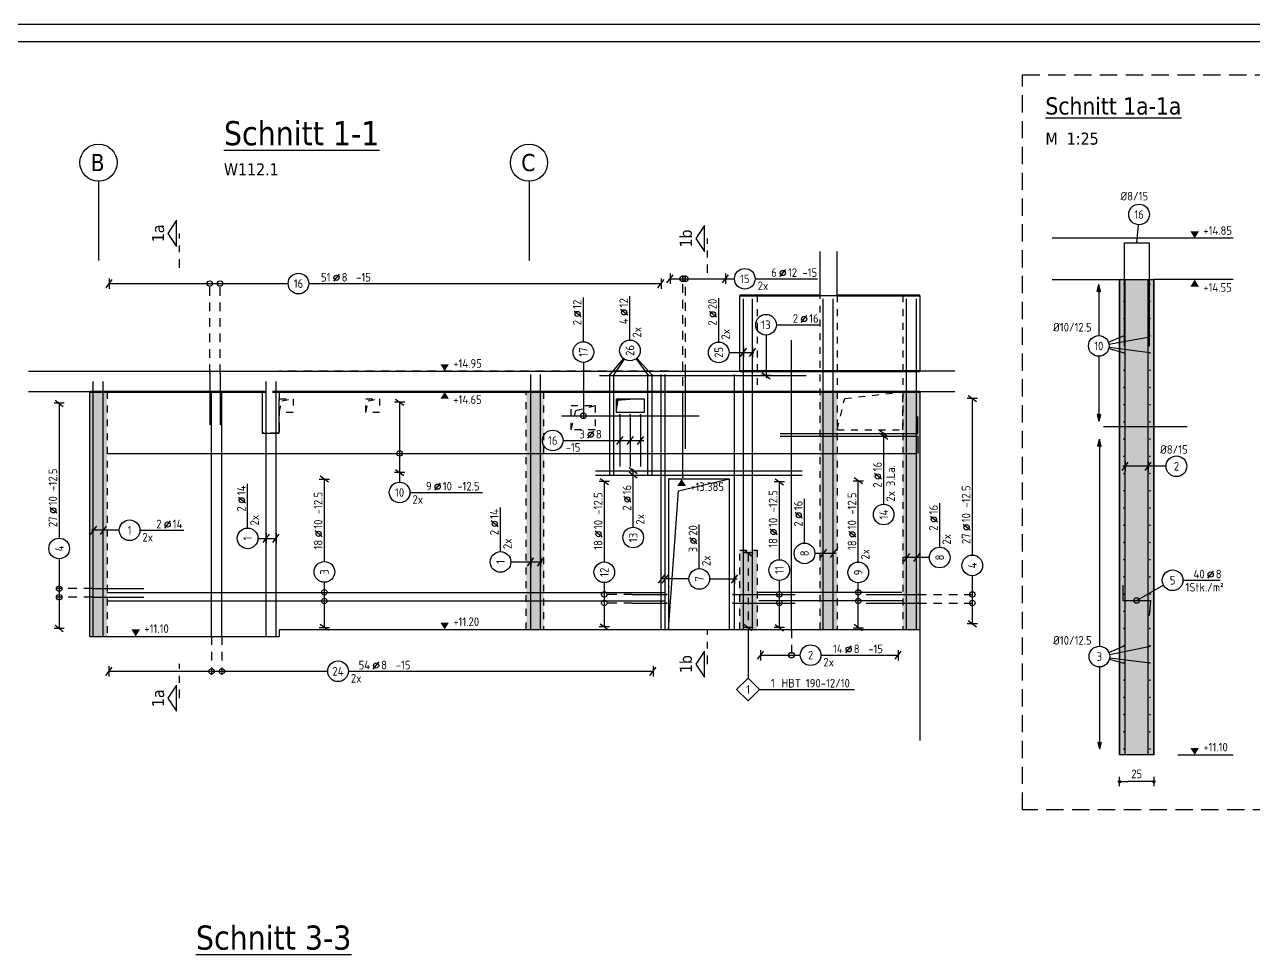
# Model space of a CAD drawing. Extents: x -17.6 to 69.4, y 0 to 29.7.
# Drawn here: x 3.41 to 21.25, y 16.2 to 29.7 of the extents above; entities that cross this region are included whole.
import ezdxf
from ezdxf.enums import TextEntityAlignment as Align

# ---------------------------------------------------------------- set-up
doc = ezdxf.new("R2010")
doc.units = 0
doc.header["$LTSCALE"] = 0.5
for name, pattern in [('AUSGEZOGEN', [1000.01, 1000, 0.01]), ('DASHDOTSMALL', [1.05, 0.5, -0.25, 0.05, -0.25]), ('DASHED', [0.75, 0.5, -0.25]), ('DOT', [0.175, 0.05, -0.125]), ('HIDDEN2', [0.187, 0.125, -0.062]), ('PUNKT', [0.175, 0.05, -0.125]), ('STRICHLINIE', [0.75, 0.5, -0.25]), ('STRICHPUNKT2', [0.55, 0.25, -0.125, 0.05, -0.125]), ('VERDECKT', [0.375, 0.25, -0.125])]:
    doc.linetypes.add(name, pattern=pattern)
for name, color, linetype in [('ACHSEN', 7, 'Continuous'), ('AFU', 7, 'Continuous'), ('BETON', 7, 'Continuous'), ('DETAIL', 7, 'Continuous'), ('DRUEBER', 7, 'Continuous'), ('grau_mittel', 7, 'Continuous'), ('HBT', 7, 'Continuous'), ('HILFE', 7, 'Continuous'), ('koten', 7, 'Continuous'), ('MASSE', 7, 'Continuous'), ('RAHMEN', 7, 'Continuous'), ('RND', 7, 'Continuous'), ('RND-1', 7, 'Continuous'), ('SCHATTEN', 15, 'Continuous'), ('SCHNITTE', 7, 'Continuous'), ('SFP_Achsen', 7, 'Continuous'), ('STAHL', 7, 'Continuous'), ('TEXT', 7, 'Continuous'), ('VERDECKT', 7, 'Continuous'), ('WBZ', 7, 'Continuous')]:
    doc.layers.add(name, color=color, linetype=linetype)
doc.layers.add('NOPLOT', color=7, linetype='Continuous', plot=False)
doc.styles.add('helv', font='tahoma.ttf')
doc.styles.add('txt', font='isocp.shx')
doc.linetypes.add('AFU_50K', pattern='A,0.15,["/",Standard,S=0.2,R=0,X=-0.01,Y=-0.1],0.07,["/",Standard,S=0.2,R=0,X=-0.01,Y=-0.1],0.15', length=0.37)
doc.linetypes.add('AFU_50L', pattern='A,0.75,["/",Standard,S=0.2,R=0,X=-0.01,Y=-0.1],0.07,["/",Standard,S=0.2,R=0,X=-0.01,Y=-0.1],0.75', length=1.57)
doc.linetypes.add('AFU_50M', pattern='A,0.45,["/",Standard,S=0.2,R=0,X=-0.01,Y=-0.1],0.07,["/",Standard,S=0.2,R=0,X=-0.01,Y=-0.1],0.45', length=0.97)
doc.dimstyles.new('DOT_I', dxfattribs={"dimscale": 0.5, "dimtxt": 0.25, "dimasz": 0.25, "dimexe": 0.1, "dimexo": 0.3, "dimgap": 0.1, "dimtad": 1, "dimdec": 3, "dimzin": 3, "dimtxsty": 'txt', "dimblk": 'DOT', "dimblk1": 'DOT', "dimblk2": 'DOT', "dimsah": 1, "dimcen": 0.1, "dimse1": 1, "dimse2": 1, "dimazin": 0, "dimtfac": 1, "dimtdec": 4, "dimtix": 1, "dimtmove": 2, "dimatfit": 3, "dimfxl": 0, "dimtvp": 1, "dimtolj": 1, "dimtzin": 0, "dimarcsym": 0})

# ---------------------------------------------------------------- blocks, each defined once
blk = doc.blocks.new('RND_LEI')
at = {"layer": 'RND', "color": 7, "linetype": 'Continuous'}
blk.add_line((1.022, 0.066), (1.19, 0.27), dxfattribs=at)
for centre, radius in [((0, 0), 0.3), ((1.106, 0.168), 0.075)]:
    blk.add_circle(centre, radius, dxfattribs=at)
at = {"layer": 'RND', "color": 7, "linetype": 'Continuous', "style": 'txt'}
blk.add_attdef('POSL', text='', height=0.25, dxfattribs=at).set_placement((0, 0), align=Align.MIDDLE)
blk.add_attdef('ANZ', text='', height=0.25, dxfattribs=at).set_placement((0.931, 0.057), align=Align.RIGHT)
for tag, p in [('DUM', (1.253, 0.057)), ('ABSTD', (1.674, 0.057)), ('POSTXT', (0.374, -0.327))]:
    blk.add_attdef(tag, p, '', height=0.25, dxfattribs=at)
blk = doc.blocks.new('lei_gre')
at = {"layer": 'RND', "color": 7, "linetype": 'Continuous'}
for p, q in [((-0.09, -0.12), (0.09, 0.12)), ((0, 0.15), (0, -0.15))]:
    blk.add_line(p, q, dxfattribs=at)
blk = doc.blocks.new('SCHN-2')
at = {"layer": 'SCHNITTE', "color": 6, "linetype": 'Continuous'}
blk.add_lwpolyline([(0.378, 0.088), (0, 0.34), (-0.378, 0.088)], close=True, dxfattribs=at)
at = {"layer": 'SCHNITTE', "color": 1, "linetype": 'DASHDOTSMALL', "style": 'helv'}
blk.add_attdef('SCHN-2', text='', height=0.35, dxfattribs=at).set_placement((0, 0.45), align=Align.CENTER)
blk = doc.blocks.new('okrd_o')
at = {"layer": 'koten', "color": 7, "linetype": 'Continuous'}
blk.add_solid([(-0.125, 0.202), (0.125, 0.202), (0, 0)], dxfattribs=at)
at = {"layer": 'koten', "style": 'txt'}
blk.add_attdef('OKRD', (0.25, 0.1), '', height=0.25, dxfattribs=at)
blk = doc.blocks.new('DOT')
at = {"layer": 'MASSE', "color": 7, "linetype": 'Continuous'}
for p, q in [((0, 0), (-1, 0)), ((0, 0.54), (0, -0.54))]:
    blk.add_line(p, q, dxfattribs=at)
at = {"layer": 'MASSE', "color": 7, "linetype": 'Continuous', "const_width": 0.2}
blk.add_lwpolyline([(-0.1, 0, 1), (0.1, 0, 1)], format="xyb", close=True, dxfattribs=at)
blk = doc.blocks.new('*D16')
at = {"layer": 'Defpoints', "color": 0, "linetype": 'AUSGEZOGEN', "transparency": 16777216}
for p in [(19.306, 18.709), (19.306, 18.709), (19.806, 18.709)]:
    blk.add_point(p, dxfattribs=at)
at = {"layer": 'MASSE', "color": 0, "linetype": 'AUSGEZOGEN', "lineweight": -2, "transparency": 16777216}
blk.add_line((19.681, 18.709), (19.431, 18.709), dxfattribs=at)
at = {"layer": 'MASSE', "color": 0, "linetype": 'AUSGEZOGEN', "lineweight": -2, "transparency": 16777216, "xscale": 0.125, "yscale": 0.125, "zscale": 0.125, "rotation": 180}
blk.add_blockref('DOT', (19.306, 18.709), dxfattribs=at)
at = {"layer": 'MASSE', "color": 0, "linetype": 'AUSGEZOGEN', "lineweight": -2, "transparency": 16777216, "xscale": 0.125, "yscale": 0.125, "zscale": 0.125}
blk.add_blockref('DOT', (19.806, 18.709), dxfattribs=at)
at = {"layer": 'MASSE', "color": 0, "linetype": 'AUSGEZOGEN', "transparency": 16777216, "insert": (19.556, 18.821), "char_height": 0.125, "attachment_point": 5, "style": 'txt'}
blk.add_mtext('\\A1;25', dxfattribs=at)
blk = doc.blocks.new('okrd_u')
at = {"layer": 'koten', "color": 7, "linetype": 'Continuous'}
blk.add_solid([(-0.125, -0.202), (0.125, -0.202), (0, 0)], dxfattribs=at)
at = {"layer": 'koten', "style": 'txt'}
blk.add_attdef('OKRD', (0.25, -0.35), '', height=0.25, dxfattribs=at)
blk = doc.blocks.new('Pfeillinie')
at = {"layer": 'TEXT', "linetype": 'Continuous'}
blk.add_hatch(color=7, dxfattribs=at).paths.add_polyline_path([(0, 0), (-0.8, 0.2), (-0.8, 0), (-0.8, -0.2)])
at = {"layer": 'TEXT', "color": 7, "linetype": 'Continuous'}
for p, q in [((-0.8, 0), (-0.8, 0.2)), ((-0.8, 0.2), (0, 0)), ((-0.8, 0), (-0.8, -0.2)), ((-0.8, -0.2), (0, 0))]:
    blk.add_line(p, q, dxfattribs=at)
blk = doc.blocks.new('RND_HIN')
at = {"layer": 'RND', "color": 7, "linetype": 'Continuous'}
blk.add_circle((0, 0), 0.3, dxfattribs=at)
at = {"layer": 'RND', "color": 7, "linetype": 'Continuous', "style": 'txt'}
blk.add_attdef('POSI', text='', height=0.25, dxfattribs=at).set_placement((0, 0), align=Align.MIDDLE)
blk = doc.blocks.new('A1-19-0')
at = {"layer": 'RAHMEN'}
blk.add_line((103.1, 59.4), (0, 59.4), dxfattribs=at)
at = {"layer": 'RAHMEN', "color": 5}
blk.add_line((102.6, 58.9), (2, 58.9), dxfattribs=at)
blk = doc.blocks.new('HBT_LEI')
at = {"layer": 'HBT', "color": 7, "linetype": 'Continuous'}
blk.add_lwpolyline([(-0.33, 0), (0, 0.33), (0.33, 0), (0, -0.33)], close=True, dxfattribs=at)
at = {"layer": 'HBT', "color": 7, "linetype": 'Continuous', "style": 'txt'}
blk.add_attdef('POSH', text='', height=0.25, dxfattribs=at).set_placement((0, -0.126), align=Align.CENTER)
blk.add_attdef('STKH', text='', height=0.25, dxfattribs=at).set_placement((0.776, 0.055), align=Align.RIGHT)
at = {"layer": 'HBT', "style": 'txt'}
for tag, p in [('ARTH', (0.973, 0.055)), ('TEXTH', (0.415, -0.309))]:
    blk.add_attdef(tag, p, '', height=0.25, dxfattribs=at)

msp = doc.modelspace()

# ---------------------------------------------------------------- hatches: boundary and pattern name
at = {"layer": 'grau_mittel'}
for points in [[(19.806, 25.997), (19.306, 25.997), (19.306, 19.097), (19.806, 19.097)], [(14.045, 22.068), (13.795, 22.068), (13.795, 20.918), (14.045, 20.918)]]:
    msp.add_hatch(color=61, dxfattribs=at).paths.add_polyline_path(points)
h = msp.add_hatch(color=61, dxfattribs=at)
h.paths.add_polyline_path([(4.61, 24.368), (4.36, 24.368), (4.36, 20.818), (4.61, 20.818)])
h.paths.add_polyline_path([(10.695, 20.918), (10.945, 20.918), (10.945, 24.368), (10.695, 24.368)])
h.paths.add_polyline_path([(14.96, 20.918), (15.21, 20.918), (15.21, 24.368), (14.96, 24.368)])
h.paths.add_polyline_path([(16.41, 24.368), (16.16, 24.368), (16.16, 20.918), (16.41, 20.918)])

# ---------------------------------------------------------------- linework, layer by layer
at = {"layer": 'ACHSEN', "color": 140, "linetype": 'AUSGEZOGEN'}
for p, q in [((4.485, 27.426), (4.485, 26.276)), ((10.735, 27.426), (10.735, 26.276))]:
    msp.add_line(p, q, dxfattribs=at)
at = {"layer": 'AFU', "color": 8, "linetype": 'AFU_50K'}
for p, q in [((19.306, 25.997), (19.806, 25.997)), ((14.96, 25.768), (15.21, 25.768)), ((6.86, 23.768), (7.11, 23.768)), ((19.806, 19.097), (19.306, 19.097))]:
    msp.add_line(p, q, dxfattribs=at)
at = {"layer": 'AFU', "color": 8, "linetype": 'AFU_50L', "lineweight": 70}
for p, q in [((13.795, 24.668), (16.41, 24.668)), ((4.36, 24.368), (6.86, 24.368)), ((7.11, 24.368), (16.41, 24.368))]:
    msp.add_line(p, q, dxfattribs=at)
at = {"layer": 'AFU', "color": 8, "linetype": 'AFU_50M'}
for p, q in [((6.86, 24.368), (6.86, 23.768)), ((7.11, 23.768), (7.11, 24.268))]:
    msp.add_line(p, q, dxfattribs=at)
at = {"layer": 'AFU', "color": 8, "linetype": 'AFU_50L'}
for p, q in [((7.11, 20.918), (12.76, 20.918)), ((7.11, 20.918), (7.11, 20.818)), ((13.645, 20.918), (16.41, 20.918)), ((4.36, 20.818), (7.11, 20.818))]:
    msp.add_line(p, q, dxfattribs=at)
at = {"layer": 'BETON', "color": 6, "linetype": 'AUSGEZOGEN', "lineweight": 25}
msp.add_line((20.955, 26.597), (18.33, 26.597), dxfattribs=at)
at = {"layer": 'BETON', "color": 6, "linetype": 'AUSGEZOGEN'}
for p, q in [((14.96, 25.768), (14.96, 26.406)), ((15.21, 25.768), (15.21, 26.406)), ((18.33, 25.997), (19.306, 25.997)), ((20.955, 25.997), (19.806, 25.997)), ((3.47, 24.668), (13.795, 24.668)), ((16.914, 24.668), (16.41, 24.668)), ((4.36, 24.368), (3.47, 24.368)), ((16.914, 24.368), (16.41, 24.368)), ((12.76, 23.103), (13.645, 23.103)), ((12.76, 20.918), (13.645, 20.918))]:
    msp.add_line(p, q, dxfattribs=at)
at = {"layer": 'BETON', "color": 6, "linetype": 'AUSGEZOGEN', "lineweight": 35}
for p, q in [((19.306, 25.997), (19.306, 19.097)), ((19.806, 25.997), (19.806, 19.097))]:
    msp.add_line(p, q, dxfattribs=at)
at = {"layer": 'BETON', "color": 6, "linetype": 'AUSGEZOGEN', "lineweight": -2}
for p, q in [((13.795, 24.668), (13.795, 25.768)), ((16.41, 25.768), (16.41, 24.668)), ((4.36, 20.818), (4.36, 24.368)), ((16.41, 24.368), (16.41, 20.918)), ((12.76, 23.103), (12.76, 20.918)), ((13.645, 20.918), (13.645, 23.103))]:
    msp.add_line(p, q, dxfattribs=at)
at = {"layer": 'BETON', "color": 6, "linetype": 'AUSGEZOGEN', "lineweight": 70}
for p, q in [((13.795, 25.768), (14.96, 25.768)), ((15.21, 25.768), (16.41, 25.768))]:
    msp.add_line(p, q, dxfattribs=at)
at = {"layer": 'BETON', "color": 6, "linetype": 'AUSGEZOGEN'}
msp.add_lwpolyline([(12.005, 24.268), (12.405, 24.268), (12.405, 24.068), (12.005, 24.068)], close=True, dxfattribs=at)
at = {"layer": 'DETAIL', "color": 102, "linetype": 'STRICHLINIE'}
msp.add_lwpolyline([(17.898, 18.3), (17.898, 28.971), (21.494, 28.971), (21.494, 18.3)], close=True, dxfattribs=at)
at = {"layer": 'DRUEBER', "color": 7, "linetype": 'PUNKT', "lineweight": -2}
for p, q in [((14.045, 25.768), (14.045, 24.368)), ((14.96, 20.918), (14.96, 25.768)), ((15.21, 25.768), (15.21, 20.918)), ((16.16, 25.768), (16.16, 20.918)), ((4.61, 24.368), (4.61, 20.818)), ((10.695, 20.918), (10.695, 24.368)), ((10.945, 24.368), (10.945, 20.918)), ((13.795, 20.918), (13.795, 22.068)), ((14.045, 22.068), (14.045, 20.918))]:
    msp.add_line(p, q, dxfattribs=at)
at = {"layer": 'DRUEBER', "color": 7, "linetype": 'DOT', "lineweight": 70}
for p, q in [((4.61, 24.368), (10.695, 24.368)), ((10.945, 24.368), (14.045, 24.368))]:
    msp.add_line(p, q, dxfattribs=at)
at = {"layer": 'DRUEBER', "color": 7, "linetype": 'DOT'}
msp.add_line((16.16, 24.368), (16.41, 24.368), dxfattribs=at)
at = {"layer": 'DRUEBER', "color": 7, "linetype": 'PUNKT'}
msp.add_line((13.795, 22.068), (14.045, 22.068), dxfattribs=at)
at = {"layer": 'HBT', "color": 6, "linetype": 'STRICHPUNKT2'}
msp.add_line((13.914, 22.029), (13.914, 20.949), dxfattribs=at)
at = {"layer": 'HBT', "color": 7, "linetype": 'AUSGEZOGEN'}
for p, q in [((13.914, 20.949), (13.914, 20.198)), ((14.079, 20.048), (15.461, 20.048))]:
    msp.add_line(p, q, dxfattribs=at)
at = {"layer": 'HILFE', "color": 102, "linetype": 'AUSGEZOGEN'}
msp.add_line((20.154, 19.097), (20.955, 19.097), dxfattribs=at)
at = {"layer": 'NOPLOT', "color": 191, "linetype": 'AUSGEZOGEN'}
for p, q in [((19.072, 23.867), (20.287, 23.867)), ((16.41, 20.918), (16.41, 19.304))]:
    msp.add_line(p, q, dxfattribs=at)
at = {"layer": 'RND', "color": 102, "linetype": 'AUSGEZOGEN'}
for p, q in [((19.578, 26.793), (19.554, 26.533)), ((14.175, 25.192), (14.175, 24.566)), ((19.145, 25.091), (19.372, 25.184)), ((19.154, 25.061), (19.747, 25.169)), ((19.151, 24.996), (19.362, 24.939)), ((19.155, 25.015), (19.745, 24.939)), ((11.524, 24.796), (11.524, 23.991)), ((12.104, 24.854), (11.908, 24.619)), ((12.117, 24.844), (11.967, 24.619)), ((12.289, 24.848), (12.456, 24.619)), ((12.301, 24.857), (12.515, 24.619)), ((13.639, 24.94), (14, 24.94)), ((15.883, 22.737), (15.883, 23.78)), ((11.229, 23.662), (12.403, 23.662)), ((12.247, 22.48), (12.247, 23.249)), ((19.983, 23.288), (19.353, 23.288)), ((4.786, 22.358), (4.382, 22.358)), ((6.8, 22.241), (7.075, 22.241)), ((15.194, 22.023), (14.884, 22.023)), ((16.546, 21.963), (16.176, 21.963)), ((10.471, 21.898), (10.926, 21.898)), ((13.056, 21.652), (12.643, 21.652)), ((13.356, 21.652), (13.755, 21.652)), ((19.946, 21.559), (19.556, 21.339)), ((19.153, 20.586), (19.372, 20.682)), ((19.162, 20.556), (19.756, 20.678)), ((19.16, 20.486), (19.364, 20.431)), ((19.164, 20.507), (19.748, 20.435))]:
    msp.add_line(p, q, dxfattribs=at)
at = {"layer": 'RND', "color": 102, "linetype": 'VERDECKT'}
for p, q in [((12.967, 24.229), (12.967, 26.059)), ((13.004, 24.642), (13.004, 26.059)), ((6.1, 24.638), (6.1, 25.99)), ((6.25, 24.638), (6.25, 25.99)), ((4.395, 21.511), (3.864, 21.511)), ((12.234, 21.427), (11.778, 21.427)), ((16.379, 21.427), (17.22, 21.427)), ((4.395, 21.386), (3.864, 21.386)), ((12.234, 21.302), (11.778, 21.302)), ((16.379, 21.302), (17.22, 21.302)), ((14.545, 20.918), (14.545, 20.495)), ((6.126, 20.818), (6.126, 20.261)), ((6.276, 20.818), (6.276, 20.261))]:
    msp.add_line(p, q, dxfattribs=at)
at = {"layer": 'RND', "color": 7, "linetype": 'AUSGEZOGEN'}
for p, q in [((4.64, 25.94), (7.238, 25.94)), ((7.538, 25.94), (12.652, 25.94)), ((12.782, 26.009), (13.586, 26.009)), ((13.586, 26.009), (13.717, 26.009)), ((14.017, 26.009), (14.923, 26.009)), ((11.524, 25.096), (11.524, 25.736)), ((12.2, 25.119), (12.2, 25.759)), ((13.489, 25.09), (13.489, 25.73)), ((14.325, 25.342), (14.965, 25.342)), ((17.17, 24.272), (17.17, 21.998)), ((3.914, 24.202), (3.914, 22.244)), ((8.856, 24.218), (8.856, 23.198)), ((11.229, 23.662), (11.769, 23.662)), ((15.883, 22.737), (15.883, 23.377)), ((8.856, 23.198), (8.856, 23.057)), ((6.65, 22.391), (6.65, 23.031)), ((7.764, 21.904), (7.764, 23.101)), ((11.828, 23.066), (11.828, 21.899)), ((12.247, 22.403), (12.247, 23.043)), ((14.368, 23.061), (14.368, 21.93)), ((15.514, 21.896), (15.514, 23.077)), ((9.006, 22.907), (10.058, 22.907)), ((10.321, 22.048), (10.321, 22.688)), ((14.734, 22.173), (14.734, 22.813)), ((16.696, 22.113), (16.696, 22.753)), ((5.086, 22.358), (5.726, 22.358)), ((13.206, 21.802), (13.206, 22.442)), ((3.914, 21.944), (3.914, 20.934)), ((7.764, 20.947), (7.764, 21.604)), ((11.828, 21.599), (11.828, 20.957)), ((14.368, 21.63), (14.368, 20.945)), ((15.514, 20.944), (15.514, 21.596)), ((17.17, 21.698), (17.17, 21.002)), ((20.227, 21.632), (20.767, 21.632)), ((14.096, 20.545), (14.672, 20.545)), ((14.972, 20.545), (16.094, 20.545)), ((4.637, 20.311), (7.812, 20.311)), ((8.112, 20.311), (12.535, 20.311))]:
    msp.add_line(p, q, dxfattribs=at)
at = {"layer": 'RND', "color": 1, "linetype": 'AUSGEZOGEN'}
for points in [[(19.377, 25.033), (19.377, 26.533), (19.737, 26.533), (19.737, 25.033)], [(19.389, 19.097), (19.389, 25.997)], [(19.723, 19.097), (19.723, 25.997)], [(13.85, 20.918), (13.85, 25.718)], [(13.981, 20.918), (13.981, 25.718)], [(15.007, 20.918), (15.007, 25.718)], [(15.151, 20.918), (15.151, 25.718)], [(16.214, 20.918), (16.214, 25.718)], [(16.359, 20.918), (16.359, 25.718)], [(14.545, 20.918), (14.545, 25.118)], [(6.1, 24.638), (6.1, 23.888)], [(6.25, 24.638), (6.25, 23.888)], [(10.76, 20.918), (10.76, 24.618)], [(10.903, 20.918), (10.903, 24.618)], [(11.908, 23.169), (11.908, 24.619)], [(11.967, 23.169), (11.967, 24.619)], [(12.461, 23.169), (12.461, 24.619)], [(12.52, 23.169), (12.52, 24.619)], [(12.655, 20.918), (12.655, 24.618)], [(12.71, 20.918), (12.71, 24.618)], [(13.004, 23.542), (13.004, 24.642)], [(13.72, 20.918), (13.72, 24.618)], [(4.409, 20.818), (4.409, 24.518)], [(4.552, 20.818), (4.552, 24.518)], [(6.92, 20.818), (6.92, 24.518)], [(7.063, 20.818), (7.063, 24.518)], [(11.758, 24.603), (14.758, 24.603)], [(6.126, 20.818), (6.126, 24.368)], [(6.276, 20.818), (6.276, 24.368)], [(12.967, 23.129), (12.967, 24.229)], [(11.205, 24.02), (13.205, 24.02)], [(12.054, 24.034), (12.054, 23.284)], [(12.204, 24.034), (12.204, 23.284)], [(12.354, 24.034), (12.354, 23.284)], [(14.381, 23.762), (16.381, 23.762), (16.381, 24.012)], [(14.381, 23.723), (16.381, 23.723), (16.381, 23.473)], [(4.61, 23.474), (16.36, 23.474)], [(11.702, 23.222), (14.702, 23.222)], [(11.702, 23.158), (14.702, 23.158)], [(4.395, 21.511), (5.145, 21.511)], [(4.61, 21.457), (12.71, 21.457)], [(12.234, 21.427), (12.734, 21.427)], [(13.697, 21.427), (14.597, 21.427)], [(16.145, 21.457), (14.045, 21.457)], [(15.629, 21.427), (16.379, 21.427)], [(4.395, 21.386), (5.145, 21.386)], [(4.61, 21.332), (12.71, 21.332)], [(12.234, 21.302), (12.734, 21.302)], [(13.697, 21.302), (14.597, 21.302)], [(16.17, 21.332), (14.07, 21.332)], [(15.629, 21.302), (16.379, 21.302)]]:
    msp.add_lwpolyline(points, dxfattribs=at)
at = {"layer": 'RND', "color": 102, "linetype": 'AUSGEZOGEN'}
for points in [[(19.006, 25.926), (19.006, 25.184)], [(19.006, 24.884), (19.006, 23.939)], [(19.015, 23.681), (19.015, 20.675)], [(19.015, 20.375), (19.015, 19.179)]]:
    msp.add_lwpolyline(points, dxfattribs=at)
at = {"layer": 'RND', "color": 7, "linetype": 'AUSGEZOGEN'}
for points, const_width in [([(19.365, 25.932, 1), (19.377, 25.932, 1)], 0.012), ([(19.742, 25.932, 1), (19.754, 25.932, 1)], 0.012), ([(19.365, 25.682, 1), (19.377, 25.682, 1)], 0.012), ([(19.742, 25.682, 1), (19.754, 25.682, 1)], 0.012), ([(19.365, 25.432, 1), (19.377, 25.432, 1)], 0.012), ([(19.742, 25.432, 1), (19.754, 25.432, 1)], 0.012), ([(19.365, 25.182, 1), (19.377, 25.182, 1)], 0.012), ([(19.742, 25.182, 1), (19.754, 25.182, 1)], 0.012), ([(19.365, 24.932, 1), (19.377, 24.932, 1)], 0.012), ([(19.742, 24.932, 1), (19.754, 24.932, 1)], 0.012), ([(6.095, 24.638, 1), (6.105, 24.638, 1)], 0.01), ([(6.245, 24.638, 1), (6.255, 24.638, 1)], 0.01), ([(11.903, 24.619, 1), (11.913, 24.619, 1)], 0.01), ([(11.962, 24.619, 1), (11.972, 24.619, 1)], 0.01), ([(12.456, 24.619, 1), (12.466, 24.619, 1)], 0.01), ([(12.515, 24.619, 1), (12.525, 24.619, 1)], 0.01), ([(12.997, 24.642, 1), (13.01, 24.642, 1)], 0.0125), ([(19.365, 24.682, 1), (19.377, 24.682, 1)], 0.012), ([(19.742, 24.682, 1), (19.754, 24.682, 1)], 0.012), ([(19.365, 24.432, 1), (19.377, 24.432, 1)], 0.012), ([(19.742, 24.432, 1), (19.754, 24.432, 1)], 0.012), ([(19.365, 24.182, 1), (19.377, 24.182, 1)], 0.012), ([(19.742, 24.182, 1), (19.754, 24.182, 1)], 0.012), ([(12.048, 24.034, 1), (12.06, 24.034, 1)], 0.0125), ([(12.198, 24.034, 1), (12.21, 24.034, 1)], 0.0125), ([(12.348, 24.034, 1), (12.36, 24.034, 1)], 0.0125), ([(19.365, 23.932, 1), (19.377, 23.932, 1)], 0.012), ([(19.742, 23.932, 1), (19.754, 23.932, 1)], 0.012), ([(19.365, 23.682, 1), (19.377, 23.682, 1)], 0.012), ([(19.742, 23.682, 1), (19.754, 23.682, 1)], 0.012), ([(19.365, 23.432, 1), (19.377, 23.432, 1)], 0.012), ([(19.742, 23.432, 1), (19.754, 23.432, 1)], 0.012), ([(19.365, 23.182, 1), (19.377, 23.182, 1)], 0.012), ([(19.742, 23.182, 1), (19.754, 23.182, 1)], 0.012), ([(12.961, 23.129, 1), (12.974, 23.129, 1)], 0.0125), ([(19.365, 22.932, 1), (19.377, 22.932, 1)], 0.012), ([(19.742, 22.932, 1), (19.754, 22.932, 1)], 0.012), ([(19.365, 22.682, 1), (19.377, 22.682, 1)], 0.012), ([(19.742, 22.682, 1), (19.754, 22.682, 1)], 0.012), ([(19.365, 22.432, 1), (19.377, 22.432, 1)], 0.012), ([(19.742, 22.432, 1), (19.754, 22.432, 1)], 0.012), ([(19.365, 22.182, 1), (19.377, 22.182, 1)], 0.012), ([(19.742, 22.182, 1), (19.754, 22.182, 1)], 0.012), ([(19.365, 21.932, 1), (19.377, 21.932, 1)], 0.012), ([(19.742, 21.932, 1), (19.754, 21.932, 1)], 0.012), ([(19.365, 21.682, 1), (19.377, 21.682, 1)], 0.012), ([(19.742, 21.682, 1), (19.754, 21.682, 1)], 0.012), ([(4.389, 21.511, 1), (4.402, 21.511, 1)], 0.0125), ([(12.728, 21.427, 1), (12.74, 21.427, 1)], 0.0125), ([(13.691, 21.427, 1), (13.703, 21.427, 1)], 0.0125), ([(16.373, 21.427, 1), (16.386, 21.427, 1)], 0.0125), ([(19.365, 21.432, 1), (19.377, 21.432, 1)], 0.012), ([(19.742, 21.432, 1), (19.754, 21.432, 1)], 0.012), ([(4.389, 21.386, 1), (4.402, 21.386, 1)], 0.0125), ([(12.728, 21.302, 1), (12.74, 21.302, 1)], 0.0125), ([(13.691, 21.302, 1), (13.703, 21.302, 1)], 0.0125), ([(16.373, 21.302, 1), (16.386, 21.302, 1)], 0.0125), ([(19.365, 21.182, 1), (19.377, 21.182, 1)], 0.012), ([(19.742, 21.182, 1), (19.754, 21.182, 1)], 0.012), ([(19.365, 20.932, 1), (19.377, 20.932, 1)], 0.012), ([(19.742, 20.932, 1), (19.754, 20.932, 1)], 0.012), ([(19.365, 20.682, 1), (19.377, 20.682, 1)], 0.012), ([(19.742, 20.682, 1), (19.754, 20.682, 1)], 0.012), ([(19.365, 20.432, 1), (19.377, 20.432, 1)], 0.012), ([(19.742, 20.432, 1), (19.754, 20.432, 1)], 0.012), ([(19.365, 20.182, 1), (19.377, 20.182, 1)], 0.012), ([(19.742, 20.182, 1), (19.754, 20.182, 1)], 0.012), ([(19.365, 19.932, 1), (19.377, 19.932, 1)], 0.012), ([(19.742, 19.932, 1), (19.754, 19.932, 1)], 0.012), ([(19.365, 19.682, 1), (19.377, 19.682, 1)], 0.012), ([(19.742, 19.682, 1), (19.754, 19.682, 1)], 0.012), ([(19.365, 19.432, 1), (19.377, 19.432, 1)], 0.012), ([(19.742, 19.432, 1), (19.754, 19.432, 1)], 0.012), ([(19.365, 19.182, 1), (19.377, 19.182, 1)], 0.012), ([(19.742, 19.182, 1), (19.754, 19.182, 1)], 0.012)]:
    msp.add_lwpolyline(points, format="xyb", close=True, dxfattribs=dict(at, const_width=const_width))
for centre in [(12.967, 26.009), (13.004, 26.009), (6.1, 25.94), (6.25, 25.94), (11.524, 24.02), (8.856, 23.474), (3.914, 21.511), (3.914, 21.386), (7.764, 21.457), (11.828, 21.427), (14.368, 21.427), (15.514, 21.457), (17.17, 21.427), (7.764, 21.332), (11.828, 21.302), (14.368, 21.302), (15.514, 21.332), (17.17, 21.302), (19.556, 21.339), (14.545, 20.545), (6.126, 20.311), (6.276, 20.311)]:
    msp.add_circle(centre, 0.04, dxfattribs=at)
at = {"layer": 'RND-1', "color": 1, "linetype": 'AUSGEZOGEN'}
msp.add_lwpolyline([(19.356, 21.559), (19.356, 21.339), (19.756, 21.339), (19.737, 21.12)], dxfattribs=at)
at = {"layer": 'SCHATTEN', "color": 1, "linetype": 'AUSGEZOGEN'}
msp.add_lwpolyline([(12.005, 24.068, 0, 0.0326, 0), (12.021, 24.266, 0, 0, 0), (12.005, 24.252, 0.0304, 0, 0), (12.405, 24.268, 0, 0, 0)], format="xyseb", dxfattribs=at)
at = {"layer": 'SCHNITTE', "color": 6, "linetype": 'STRICHPUNKT2'}
for p, q in [((5.663, 26.169), (5.663, 26.669)), ((13.324, 26.094), (13.324, 26.594)), ((13.324, 20.415), (13.324, 20.915)), ((5.663, 19.92), (5.663, 20.42))]:
    msp.add_line(p, q, dxfattribs=at)
at = {"layer": 'SFP_Achsen', "color": 7, "linetype": 'AUSGEZOGEN'}
for centre in [(4.485, 27.696), (10.735, 27.696)]:
    msp.add_circle(centre, 0.27, dxfattribs=at)
at = {"layer": 'STAHL', "color": 102, "linetype": 'AUSGEZOGEN'}
for p, q in [((12.907, 22.931), (13.645, 23.103)), ((12.76, 20.918), (12.907, 22.931))]:
    msp.add_line(p, q, dxfattribs=at)
at = {"layer": 'VERDECKT', "color": 7, "linetype": 'VERDECKT'}
for p, q in [((12.76, 24.668), (7.11, 24.668)), ((6.86, 24.368), (6.86, 23.768)), ((16.41, 24.368), (7.11, 24.368)), ((7.11, 24.368), (7.11, 23.768)), ((7.11, 23.768), (6.86, 23.768))]:
    msp.add_line(p, q, dxfattribs=at)
at = {"layer": 'VERDECKT', "color": 7, "linetype": 'VERDECKT', "lineweight": 70}
for p, q in [((13.795, 24.668), (16.41, 24.668)), ((6.86, 24.368), (4.36, 24.368))]:
    msp.add_line(p, q, dxfattribs=at)
at = {"layer": 'WBZ', "color": 102, "linetype": 'HIDDEN2'}
for p, q in [((7.145, 24.236), (7.31, 24.268)), ((8.4, 24.236), (8.565, 24.268)), ((15.21, 23.818), (15.317, 24.271)), ((15.317, 24.271), (16.16, 24.368)), ((7.11, 24.068), (7.145, 24.236)), ((8.365, 24.068), (8.4, 24.236)), ((11.345, 23.818), (11.416, 24.095)), ((11.416, 24.095), (11.695, 24.168))]:
    msp.add_line(p, q, dxfattribs=at)
for points in [[(7.11, 24.268), (7.31, 24.268), (7.31, 24.068), (7.11, 24.068)], [(8.365, 24.268), (8.565, 24.268), (8.565, 24.068), (8.365, 24.068)], [(15.21, 23.818), (16.16, 23.818), (16.16, 24.368), (15.21, 24.368)], [(11.345, 24.168), (11.695, 24.168), (11.695, 23.818), (11.345, 23.818)]]:
    msp.add_lwpolyline(points, close=True, dxfattribs=at)

# ---------------------------------------------------------------- block references
at = {"layer": 'HBT', "color": 6, "linetype": 'STRICHPUNKT2', "xscale": 0.5, "yscale": 0.5, "zscale": 0.5, "rotation": 270}
for p in [(13.914, 22.029), (13.914, 20.949)]:
    msp.add_blockref('lei_gre', p, dxfattribs=at)
at = {"layer": 'HBT', "color": 7, "linetype": 'AUSGEZOGEN', "xscale": 0.5, "yscale": 0.5, "zscale": 0.5}
msp.add_blockref('HBT_LEI', (13.914, 20.048), dxfattribs=at).add_auto_attribs({'POSH': '1', 'STKH': '1', 'ARTH': 'HBT 190-12/10'})
at = {"layer": 'koten', "color": 7, "linetype": 'DASHED', "xscale": 0.5, "yscale": 0.5, "zscale": 0.5}
msp.add_blockref('okrd_o', (20.398, 26.597), dxfattribs=at).add_auto_attribs({'OKRD': '+14.85'})
at = {"layer": 'koten', "color": 7, "linetype": 'AUSGEZOGEN', "xscale": 0.5, "yscale": 0.5, "zscale": 0.5}
for p, values in [((20.398, 25.997), {'OKRD': '+14.55'}), ((12.95, 23.103), {'OKRD': '+13.385'})]:
    msp.add_blockref('okrd_u', p, dxfattribs=at).add_auto_attribs(values)
at = {"layer": 'koten', "color": 7, "linetype": 'AUSGEZOGEN'}
ref = msp.add_blockref('okrd_o', (9.51, 24.668), dxfattribs=dict(at, xscale=0.5, yscale=0.5, zscale=0.5))
ref.add_attrib('OKRD', '+14.95', (9.635, 24.718), dxfattribs={"layer": '0', "color": 0, "linetype": 'ByBlock', "height": 0.125, "style": 'txt'})
ref = msp.add_blockref('okrd_u', (9.51, 24.368), dxfattribs=dict(at, xscale=0.5, yscale=0.5, zscale=0.5))
ref.add_attrib('OKRD', '+14.65', (9.635, 24.193), dxfattribs={"layer": '0', "color": 0, "linetype": 'ByBlock', "height": 0.125, "style": 'txt'})
at = {"layer": 'koten', "color": 8, "linetype": 'AFU_50L', "xscale": 0.5, "yscale": 0.5, "zscale": 0.5}
msp.add_blockref('okrd_o', (9.51, 20.918), dxfattribs=at).add_auto_attribs({'OKRD': '+11.20'})
at = {"layer": 'koten', "color": 7, "linetype": 'AUSGEZOGEN'}
ref = msp.add_blockref('okrd_o', (5.025, 20.818), dxfattribs=dict(at, xscale=0.5, yscale=0.5, zscale=0.5))
ref.add_attrib('OKRD', '+11.10', (5.15, 20.868), dxfattribs={"layer": '0', "color": 0, "linetype": 'ByBlock', "height": 0.125, "style": 'txt'})
ref = msp.add_blockref('okrd_o', (20.398, 19.097), dxfattribs=dict(at, xscale=0.5, yscale=0.5, zscale=0.5))
ref.add_attrib('OKRD', '+11.10', (20.523, 19.147), dxfattribs={"layer": '0', "color": 0, "linetype": 'ByBlock', "height": 0.125, "style": 'txt'})
at = {"layer": 'RAHMEN', "color": 7, "linetype": 'AUSGEZOGEN', "xscale": 0.5, "yscale": 0.5, "zscale": 0.5}
msp.add_blockref('A1-19-0', (0, 0), dxfattribs=at)
at = {"layer": 'RND', "color": 7, "linetype": 'AUSGEZOGEN', "xscale": 0.5, "yscale": 0.5, "zscale": 0.5}
for name, p, values in [('RND_HIN', (19.591, 26.943), {'POSI': '16'}), ('RND_LEI', (7.388, 25.94), {'POSL': '16', 'DUM': '8', 'ANZ': '51', 'ABSTD': '-15'}), ('RND_LEI', (13.867, 26.009), {'POSL': '15', 'DUM': '12', 'ANZ': '6', 'ABSTD': '-15', 'POSTXT': '2x'}), ('RND_LEI', (14.175, 25.342), {'POSL': '13', 'DUM': '16', 'ANZ': '2'}), ('RND_HIN', (19.006, 25.034), {'POSI': '10'}), ('RND_LEI', (11.079, 23.662), {'POSL': '16', 'DUM': '8', 'ANZ': '3', 'POSTXT': '-15'}), ('RND_HIN', (20.133, 23.288), {'POSI': '2'}), ('RND_LEI', (8.856, 22.907), {'POSL': '10', 'DUM': '10', 'ANZ': '9', 'ABSTD': '-12.5', 'POSTXT': '2x'}), ('RND_LEI', (4.936, 22.358), {'POSL': '1', 'DUM': '14', 'ANZ': '2', 'POSTXT': '2x'}), ('RND_LEI', (20.077, 21.632), {'POSL': '5', 'DUM': '8', 'ANZ': '40', 'POSTXT': '1Stk./m²'}), ('RND_LEI', (14.822, 20.545), {'POSL': '2', 'DUM': '8', 'ANZ': '14', 'ABSTD': '-15', 'POSTXT': '2x'}), ('RND_HIN', (19.015, 20.525), {'POSI': '3'}), ('RND_LEI', (7.962, 20.311), {'POSL': '24', 'DUM': '8', 'ANZ': '54', 'ABSTD': '-15', 'POSTXT': '2x'})]:
    msp.add_blockref(name, p, dxfattribs=at).add_auto_attribs(values)
for p in [(12.782, 26.009), (13.586, 26.009), (4.64, 25.94), (12.652, 25.94), (19.389, 23.288), (19.723, 23.288), (14.096, 20.545), (16.094, 20.545), (4.637, 20.311), (12.535, 20.311)]:
    msp.add_blockref('lei_gre', p, dxfattribs=at)
at = {"layer": 'RND', "color": 102, "linetype": 'AUSGEZOGEN'}
for name, p, xscale, yscale, zscale, rotation in [('Pfeillinie', (19.006, 25.926), 0.125, 0.125, 0.125, 90), ('lei_gre', (14.175, 24.603), 0.5, 0.5, 0.5, 270), ('Pfeillinie', (19.006, 23.939), 0.125, 0.125, 0.125, 270), ('lei_gre', (15.883, 23.762), 0.5, 0.5, 0.5, 90), ('lei_gre', (15.883, 23.723), 0.5, 0.5, 0.5, 90), ('Pfeillinie', (19.015, 23.681), 0.125, 0.125, 0.125, 90), ('lei_gre', (12.247, 23.222), 0.5, 0.5, 0.5, 90), ('lei_gre', (12.247, 23.158), 0.5, 0.5, 0.5, 90), ('lei_gre', (4.409, 22.358), 0.5, 0.5, 0.5, 180), ('lei_gre', (4.552, 22.358), 0.5, 0.5, 0.5, 180), ('lei_gre', (15.007, 22.023), 0.5, 0.5, 0.5, 180), ('lei_gre', (15.151, 22.023), 0.5, 0.5, 0.5, 180), ('lei_gre', (16.214, 21.963), 0.5, 0.5, 0.5, 180), ('lei_gre', (16.359, 21.963), 0.5, 0.5, 0.5, 180), ('lei_gre', (12.655, 21.652), 0.5, 0.5, 0.5, 180), ('lei_gre', (12.71, 21.652), 0.5, 0.5, 0.5, 180), ('Pfeillinie', (19.015, 19.179), 0.125, 0.125, 0.125, 270)]:
    msp.add_blockref(name, p, dxfattribs=dict(at, xscale=xscale, yscale=yscale, zscale=zscale, rotation=rotation))
at = {"layer": 'RND', "color": 7, "linetype": 'AUSGEZOGEN', "xscale": 0.5, "yscale": 0.5, "zscale": 0.5, "rotation": 90}
for p, values in [((11.524, 24.946), {'POSL': '17', 'DUM': '12', 'ANZ': '2'}), ((12.2, 24.969), {'POSL': '26', 'DUM': '12', 'ANZ': '4', 'POSTXT': '2x'}), ((13.489, 24.94), {'POSL': '25', 'DUM': '20', 'ANZ': '2', 'POSTXT': '2x'}), ((3.914, 22.094), {'POSL': '4', 'DUM': '10', 'ANZ': '27', 'ABSTD': '-12.5'}), ((15.883, 22.587), {'POSL': '14', 'DUM': '16', 'ANZ': '2', 'POSTXT': '2x 3.La.'}), ((6.65, 22.241), {'POSL': '1', 'DUM': '14', 'ANZ': '2', 'POSTXT': '2x'}), ((7.764, 21.754), {'POSL': '3', 'DUM': '10', 'ANZ': '18', 'ABSTD': '-12.5'}), ((11.828, 21.749), {'POSL': '12', 'DUM': '10', 'ANZ': '18', 'ABSTD': '-12.5'}), ((12.247, 22.253), {'POSL': '13', 'DUM': '16', 'ANZ': '2', 'POSTXT': '2x'}), ((14.368, 21.78), {'POSL': '11', 'DUM': '10', 'ANZ': '18', 'ABSTD': '-12.5'}), ((15.514, 21.746), {'POSL': '9', 'DUM': '10', 'ANZ': '18', 'ABSTD': '-12.5', 'POSTXT': '2x'}), ((17.17, 21.848), {'POSL': '4', 'DUM': '10', 'ANZ': '27', 'ABSTD': '-12.5'}), ((10.321, 21.898), {'POSL': '1', 'DUM': '14', 'ANZ': '2', 'POSTXT': '2x'}), ((14.734, 22.023), {'POSL': '8', 'DUM': '16', 'ANZ': '2'}), ((16.696, 21.963), {'POSL': '8', 'DUM': '16', 'ANZ': '2', 'POSTXT': '2x'}), ((13.206, 21.652), {'POSL': '7', 'DUM': '20', 'ANZ': '3', 'POSTXT': '2x'})]:
    msp.add_blockref('RND_LEI', p, dxfattribs=at).add_auto_attribs(values)
at = {"layer": 'RND', "color": 102, "linetype": 'AUSGEZOGEN', "xscale": 0.5, "yscale": 0.5, "zscale": 0.5}
for p in [(13.85, 24.94), (13.981, 24.94), (12.054, 23.662), (12.204, 23.662), (12.354, 23.662), (6.92, 22.241), (7.063, 22.241), (10.76, 21.898), (10.903, 21.898), (13.72, 21.652)]:
    msp.add_blockref('lei_gre', p, dxfattribs=at)
at = {"layer": 'RND', "color": 7, "linetype": 'AUSGEZOGEN', "xscale": 0.5, "yscale": 0.5, "zscale": 0.5}
for p, rotation in [((8.856, 24.218), 270), ((17.17, 24.272), 270), ((3.914, 24.202), 270), ((8.856, 23.198), 270), ((7.764, 23.101), 90), ((11.828, 23.066), 270), ((14.368, 23.061), 270), ((15.514, 23.077), 90), ((3.914, 20.934), 270), ((7.764, 20.947), 90), ((11.828, 20.957), 270), ((14.368, 20.945), 270), ((15.514, 20.944), 90), ((17.17, 21.002), 270)]:
    msp.add_blockref('lei_gre', p, dxfattribs=dict(at, rotation=rotation))
at = {"layer": 'SCHNITTE', "color": 6, "linetype": 'STRICHPUNKT2', "xscale": 0.5, "yscale": 0.5, "zscale": 0.5, "rotation": 90}
for p, values in [((5.663, 26.669), {'SCHN-2': '1a'}), ((13.324, 26.594), {'SCHN-2': '1b'}), ((13.324, 20.415), {'SCHN-2': '1b'}), ((5.663, 19.92), {'SCHN-2': '1a'})]:
    msp.add_blockref('SCHN-2', p, dxfattribs=at).add_auto_attribs(values)

# ---------------------------------------------------------------- texts
at = {"layer": 'SFP_Achsen', "color": 6, "linetype": 'AUSGEZOGEN', "style": 'helv'}
for s, p in [('B', (4.371, 27.572)), ('C', (10.621, 27.572))]:
    msp.add_text(s, height=0.25, dxfattribs=at).set_placement(p)
at = {"layer": 'TEXT', "color": 6, "linetype": 'AUSGEZOGEN', "style": 'helv'}
msp.add_text('%%uSchnitt 1a-1a', height=0.25, dxfattribs=at).set_placement((18.231, 28.394))
at = {"layer": 'TEXT', "color": 5, "linetype": 'AUSGEZOGEN', "style": 'helv'}
for s, p in [('%%uSchnitt 1-1', (6.306, 27.948)), ('%%USchnitt 3-3', (5.899, 16.27))]:
    msp.add_text(s, height=0.35, dxfattribs=at).set_placement(p)
at = {"layer": 'TEXT', "color": 1, "linetype": 'AUSGEZOGEN', "style": 'helv'}
for s, p in [('M  1:25', (18.231, 27.957)), ('W112.1', (6.306, 27.51))]:
    msp.add_text(s, height=0.175, dxfattribs=at).set_placement(p)
at = {"layer": 'TEXT', "color": 7, "linetype": 'AUSGEZOGEN', "style": 'txt'}
for s, p in [('%%C8/15', (19.321, 27.146)), ('%%C10/12.5', (18.343, 25.244)), ('%%C8/15', (19.896, 23.469)), ('%%C10/12.5', (18.343, 20.698))]:
    msp.add_text(s, height=0.125, dxfattribs=at).set_placement(p)

# ---------------------------------------------------------------- dimensions: what is measured, and where the dimension line sits
at = {"layer": 'MASSE', "color": 7, "linetype": 'AUSGEZOGEN'}
dim = msp.add_linear_dim(base=(19.306, 18.709), p1=(19.806, 18.709), p2=(19.306, 18.709), dimstyle='DOT_I', override={"dimdec": 0, "dimlfac": 50}, dxfattribs=at)
dim.commit()
dim.dimension.update_dxf_attribs({"geometry": '*D16', "text_midpoint": (19.556, 18.821)})

doc.saveas('drawing.dxf')
